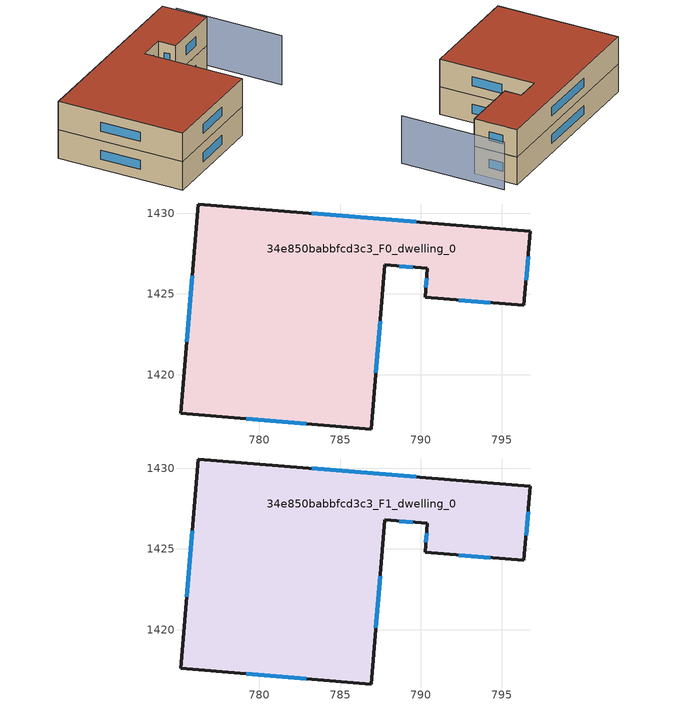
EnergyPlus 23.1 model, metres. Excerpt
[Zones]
34e850babbfcd3c3_F0_dwelling_0
 floor ground (EU_floor_Construction): 796.77,1428.88 796.39,1424.29 790.26,1424.79 790.41,1426.58 787.76,1426.8 786.92,1416.63 775.14,1417.6 776.2,1430.57 z0
 wall outside (EU_wall_Construction): 790.26,1424.79 796.39,1424.29 796.77,1428.88 776.2,1430.57 775.14,1417.6 786.92,1416.63 787.76,1426.8 790.41,1426.58 790.26,1424.79 z0:3
 window (EU_Window_Construction): 792.36,1424.62 794.29,1424.46 / 790.36,1425.97 790.31,1425.4 / 788.66,1426.73 789.5,1426.66 / 787.21,1420.11 787.47,1423.32 / 779.17,1417.27 782.89,1416.96 / 775.83,1426.13 775.5,1422.04 / 789.73,1429.46 783.24,1429.99 / 796.52,1425.86 796.64,1427.31 z1.03:1.97
34e850babbfcd3c3_F1_dwelling_0
 floor to 34e850babbfcd3c3_F0_dwelling_0 (EU_floor_Construction): 796.77,1428.88 796.39,1424.29 790.26,1424.79 790.41,1426.58 787.75,1426.8 786.92,1416.63 775.13,1417.6 776.2,1430.57 z3
 wall outside (EU_wall_Construction): 790.26,1424.79 796.39,1424.29 796.77,1428.88 776.2,1430.57 775.14,1417.6 786.92,1416.63 787.76,1426.8 790.41,1426.58 790.26,1424.79 z3:6
 window (EU_Window_Construction): 792.36,1424.62 794.29,1424.46 / 790.36,1425.97 790.31,1425.4 / 788.66,1426.73 789.5,1426.66 / 787.21,1420.11 787.47,1423.32 / 779.17,1417.27 782.89,1416.96 / 775.83,1426.13 775.5,1422.04 / 789.73,1429.46 783.24,1429.99 / 796.52,1425.86 796.64,1427.31 z4.03:4.97
 roof outside (EU_roof_Construction): 796.39,1424.29 796.77,1428.88 776.2,1430.57 775.14,1417.6 786.92,1416.63 787.76,1426.8 790.41,1426.58 790.26,1424.79 z6
shading: 797.23,1417.09 798.24,1428.15 z0:5.2
[Building]
EU S2 Campaign: North Axis=0; Terrain=City; Solar Distribution=FullExterior
[Site:Location]
Cape.Town.Intl.AP: Latitude=-33.965; Longitude=18.602; Time Zone=2; Elevation=46
[SizingPeriod:WeatherFileDays]
AnnualSizingPeriod: Begin Month=1; Begin Day of Month=1; End Month=12; End Day of Month=31; Day of Week for Start Day=Monday; Use Weather File Daylight Saving Period=No; Use Weather File Rain and Snow Indicators=No
[MATERIAL]
EU_InternalMass_Material: Roughness=MediumRough; Thickness=0.1; Conductivity=1; Density=1800; Specific Heat=900; Thermal Absorptance=0.9; Solar Absorptance=0.7; Visible Absorptance=0.7
[MATERIAL:NOMASS] Roughness=MediumRough; Thermal Absorptance=0.9; Solar Absorptance=0.7; Visible Absorptance=0.7
Name | Thermal Resistance
EU_wall_NoMass | 0.493876
EU_roof_NoMass | 0.449382
EU_floor_NoMass | 1.25
[WINDOWMATERIAL:SIMPLEGLAZINGSYSTEM]
EU_Window_SimpleGlazing: UFactor=4.4; Solar Heat Gain Coefficient=0.85; Visible Transmittance=0.85
[CONSTRUCTION]
EU_wall_Construction: EU_wall_NoMass
EU_roof_Construction: EU_roof_NoMass
EU_floor_Construction: EU_floor_NoMass
EU_Window_Construction: EU_Window_SimpleGlazing
EU_InternalMass_Construction: EU_InternalMass_Material
[ZONE] Type=1; Multiplier=1; Ceiling Height=autocalculate; Floor Area=autocalculate; Part of Total Floor Area=Yes
Name | Volume
34e850babbfcd3c3_F0_dwelling_0 | 569.48
34e850babbfcd3c3_F1_dwelling_0 | 569.479
[INTERNALMASS] Construction=EU_InternalMass_Construction; Surface Area=189.827
Name | Zone or ZoneList
34e850babbfcd3c3_F0_dwelling_0_EU_InternalMass | 34e850babbfcd3c3_F0_dwelling_0
34e850babbfcd3c3_F1_dwelling_0_EU_InternalMass | 34e850babbfcd3c3_F1_dwelling_0
[OTHEREQUIPMENT] Fuel Type=Electricity; Design Level Calculation Method=Watts/Area; Power per Zone Floor Area=1; Fraction Latent=0; Fraction Radiant=0; Fraction Lost=0; Carbon Dioxide Generation Rate=0; EndUse Subcategory=EU_Step8_InternalGains
Name | Zone or ZoneList or Space or SpaceList | Schedule
EU_Step8_InternalGain_34e850babbfcd3c3_F0_dwelling_0_f000 | 34e850babbfcd3c3_F0_dwelling_0 | EU_Step8_GainSchedule_34e850babbfcd3c3_F0_dwelling_0_f000
EU_Step8_InternalGain_34e850babbfcd3c3_F1_dwelling_0_f000 | 34e850babbfcd3c3_F1_dwelling_0 | EU_Step8_GainSchedule_34e850babbfcd3c3_F1_dwelling_0_f000
[ZONEVENTILATION:DESIGNFLOWRATE] Schedule=EU_AlwaysOn; Design Flow Rate Calculation Method=AirChanges/Hour; Air Changes per Hour=0.64; Ventilation Type=Natural; Fan Pressure Rise=0; Fan Total Efficiency=1; Constant Term Coefficient=1; Temperature Term Coefficient=0; Velocity Term Coefficient=0; Velocity Squared Term Coefficient=0; Minimum Indoor Temperature=-100; Maximum Indoor Temperature=100; Delta Temperature=-100; Minimum Outdoor Temperature=-100; Maximum Outdoor Temperature=100; Maximum Wind Speed=40
Name | Zone or ZoneList or Space or SpaceList
EU_ConstantAir_34e850babbfcd3c3_F0_dwelling_0 | 34e850babbfcd3c3_F0_dwelling_0
EU_ConstantAir_34e850babbfcd3c3_F1_dwelling_0 | 34e850babbfcd3c3_F1_dwelling_0
[HVACTEMPLATE:THERMOSTAT] Constant Heating Setpoint=20; Constant Cooling Setpoint=50
EU_HeatOnly_34e850babbfcd3c3_F0_dwelling_0; EU_HeatOnly_34e850babbfcd3c3_F1_dwelling_0
[HVACTEMPLATE:ZONE:IDEALLOADSAIRSYSTEM] System Availability Schedule=EU_AlwaysOn; Maximum Heating Supply Air Temperature=50; Minimum Cooling Supply Air Temperature=13; Maximum Heating Supply Air Humidity Ratio=0.0156; Minimum Cooling Supply Air Humidity Ratio=0.0077; Heating Limit=NoLimit; Cooling Limit=NoLimit; Heating Availability Schedule=EU_AlwaysOn; Cooling Availability Schedule=EU_CoolingOff; Dehumidification Control Type=ConstantSensibleHeatRatio; Cooling Sensible Heat Ratio=0.7; Dehumidification Setpoint=60; Humidification Control Type=None; Humidification Setpoint=30; Outdoor Air Method=None; Outdoor Air Flow Rate per Person=0.00944; Outdoor Air Flow Rate per Zone Floor Area=0; Outdoor Air Flow Rate per Zone=0; Demand Controlled Ventilation Type=None; Outdoor Air Economizer Type=NoEconomizer; Heat Recovery Type=None; Sensible Heat Recovery Effectiveness=0.7; Latent Heat Recovery Effectiveness=0.65
Name | Template Thermostat
34e850babbfcd3c3_F0_dwelling_0 | EU_HeatOnly_34e850babbfcd3c3_F0_dwelling_0
34e850babbfcd3c3_F1_dwelling_0 | EU_HeatOnly_34e850babbfcd3c3_F1_dwelling_0
[SIZING:ZONE] Zone Cooling Design Supply Air Temperature Input Method=SupplyAirTemperature; Zone Cooling Design Supply Air Temperature=13; Zone Heating Design Supply Air Temperature Input Method=SupplyAirTemperature; Zone Heating Design Supply Air Temperature=50; Zone Cooling Design Supply Air Humidity Ratio=0.008; Zone Heating Design Supply Air Humidity Ratio=0.008; Cooling Design Air Flow Method=DesignDay; Cooling Design Air Flow Rate=0; Cooling Minimum Air Flow per Zone Floor Area=0.000762; Cooling Minimum Air Flow=0; Cooling Minimum Air Flow Fraction=0.2; Heating Design Air Flow Method=DesignDay; Heating Design Air Flow Rate=0; Heating Maximum Air Flow per Zone Floor Area=0.002032; Heating Maximum Air Flow=0.141576; Heating Maximum Air Flow Fraction=0.3; Account for Dedicated Outdoor Air System=No; Dedicated Outdoor Air System Control Strategy=NeutralSupplyAir; Dedicated Outdoor Air Low Setpoint Temperature for Design=autosize; Dedicated Outdoor Air High Setpoint Temperature for Design=autosize; Zone Load Sizing Method=Sensible Load Only No Latent Load; Zone Latent Cooling Design Supply Air Humidity Ratio Input Method=HumidityRatioDifference; Zone Cooling Design Supply Air Humidity Ratio Difference=0.005; Zone Latent Heating Design Supply Air Humidity Ratio Input Method=HumidityRatioDifference; Zone Humidification Design Supply Air Humidity Ratio Difference=0.005
34e850babbfcd3c3_F0_dwelling_0; 34e850babbfcd3c3_F1_dwelling_0
[SCHEDULE:CONSTANT]
Name | Hourly Value
EU_AlwaysOn | 1
EU_CoolingOff | 0
[SCHEDULE:FILE] Column Number=1; Rows to Skip at Top=0; Number of Hours of Data=8760; Column Separator=Comma; Interpolate to Timestep=No; Minutes per Item=60; Adjust Schedule for Daylight Savings=Yes
Name | File
EU_Step8_GainSchedule_34e850babbfcd3c3_F0_dwelling_0_f000 | ../../schedules/34e850babbfcd3c3/34e850babbfcd3c3_F0_dwelling_0_f000_gain.csv
EU_Step8_GainSchedule_34e850babbfcd3c3_F1_dwelling_0_f000 | ../../schedules/34e850babbfcd3c3/34e850babbfcd3c3_F1_dwelling_0_f000_gain.csv
